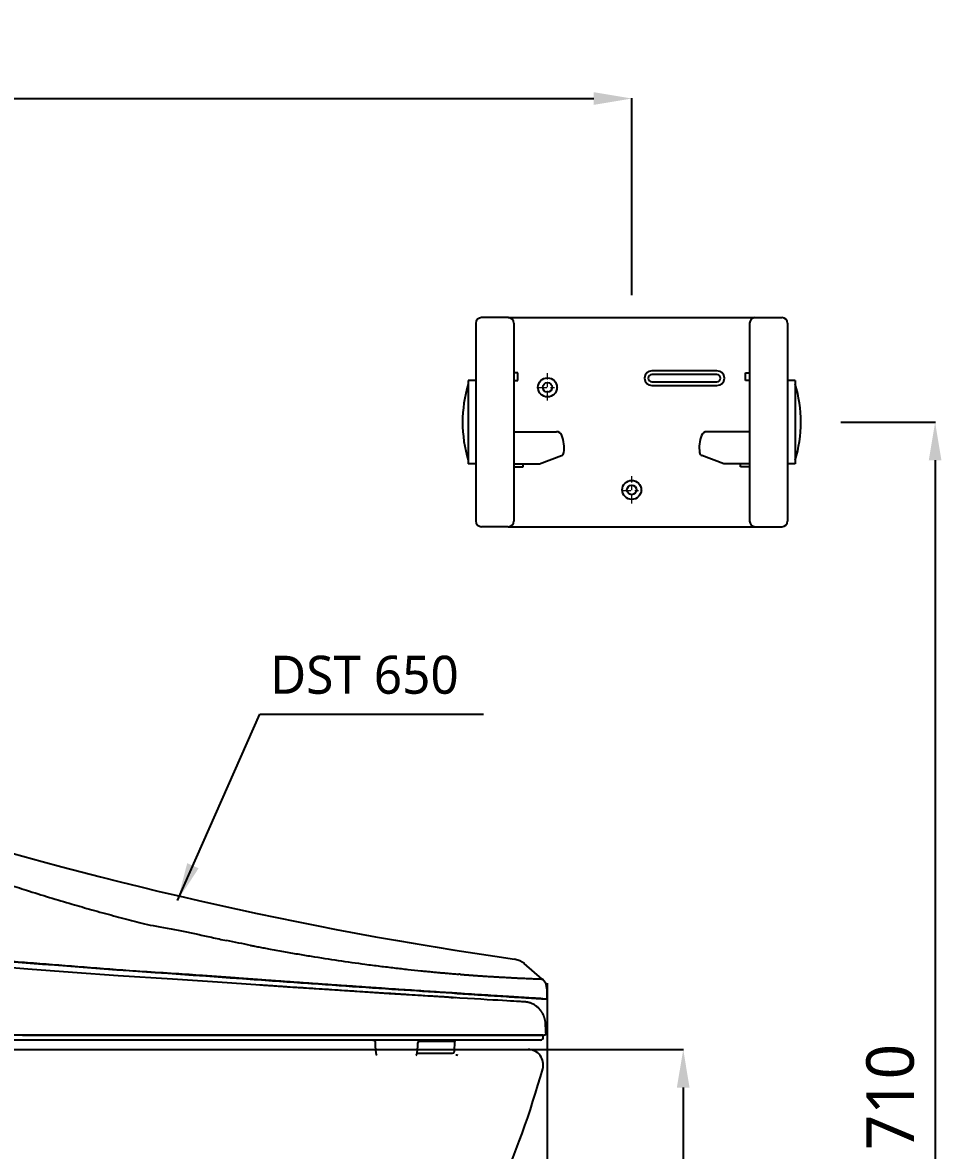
# Model space of a CAD drawing. Header units: millimetres. Extents: x 1416 to 7337, y -4252 to -1725.
# Drawn here: x 1981 to 2465, y -3578 to -2985 of the extents above; entities that cross this region are included whole.
import ezdxf

# ---------------------------------------------------------------- set-up
doc = ezdxf.new("R2010")
doc.units = ezdxf.units.MM
doc.header["$MEASUREMENT"] = 0
doc.linetypes.add('CENTER', pattern=[11, 5, -2, 2, -2])
doc.linetypes.add('HIDDEN', pattern=[0.375, 0.25, -0.125])
for name, color, linetype, lineweight in [('1', 1, 'CENTER', 5), ('2', 2, 'HIDDEN', 9), ('3', 3, 'Continuous', 15)]:
    doc.layers.add(name, color=color, linetype=linetype, lineweight=lineweight)
doc.layers.add('4', color=4, linetype='Continuous')
doc.styles.add('ROMANS', font='NanumGothic.ttf', dxfattribs={"height": 10.144927})
doc.styles.get("Standard").update_dxf_attribs({"font": 'NanumGothic.ttf'})
doc.dimstyles.get("Standard").update_dxf_attribs({"dimtxt": 0.18, "dimasz": 0.18, "dimexe": 0.18, "dimexo": 0.0625, "dimgap": 0.09, "dimtad": 0, "dimtih": 1, "dimtoh": 1, "dimdec": 4, "dimzin": 0, "dimdsep": 46, "dimtxsty": 'Standard', "dimcen": 0.09, "dimadec": 0, "dimazin": 0, "dimtfac": 1, "dimtdec": 4, "dimtofl": 0, "dimtmove": 0, "dimatfit": 3, "dimfxl": 0, "dimtolj": 1, "dimtzin": 0, "dimarcsym": 0})

# ---------------------------------------------------------------- blocks, each defined once
blk = doc.blocks.new('*D56')
at = {"color": 0, "lineweight": -2}
for p, q in [((1581.59, -3057.03), (1581.59, -3024.61)), ((1601.59, -3024.79), (2281.59, -3024.79)), ((2301.59, -3128.3), (2301.59, -3024.61))]:
    blk.add_line(p, q, dxfattribs=at)
at = {"color": 0}
for points in [[(1601.59, -3021.46), (1601.59, -3028.13), (1581.59, -3024.79)], [(2281.59, -3021.46), (2281.59, -3028.13), (2301.59, -3024.79)]]:
    blk.add_solid(points, dxfattribs=at)
at = {"layer": 'Defpoints', "color": 0}
for p in [(2301.59, -3024.79), (1581.59, -3057.09), (2301.59, -3128.36)]:
    blk.add_point(p, dxfattribs=at)
at = {"color": 2, "insert": (1941.59, -3001.24), "char_height": 25, "attachment_point": 5}
blk.add_mtext('\\A1;720', dxfattribs=at)
blk = doc.blocks.new('*D57')
at = {"color": 0, "lineweight": -2}
for p, q in [((2411.59, -3195.04), (2461.4, -3195.04)), ((2461.22, -3215.04), (2461.22, -3885.04)), ((2404.29, -3905.04), (2461.4, -3905.04))]:
    blk.add_line(p, q, dxfattribs=at)
at = {"color": 0}
for points in [[(2457.89, -3215.04), (2464.55, -3215.04), (2461.22, -3195.04)], [(2457.89, -3885.04), (2464.55, -3885.04), (2461.22, -3905.04)]]:
    blk.add_solid(points, dxfattribs=at)
at = {"layer": 'Defpoints', "color": 0}
for p in [(2411.53, -3195.04), (2404.23, -3905.04), (2461.22, -3905.04)]:
    blk.add_point(p, dxfattribs=at)
at = {"color": 2, "insert": (2437.7, -3550.04), "char_height": 25, "attachment_point": 5, "rotation": 90}
blk.add_mtext('\\A1;710', dxfattribs=at)
blk = doc.blocks.new('*D58')
at = {"color": 0, "lineweight": -2}
for p, q in [((2241.46, -3525.04), (2328.87, -3525.04)), ((2328.69, -3545.04), (2328.69, -3674.62)), ((2328.69, -3885.04), (2328.69, -3755.46)), ((2203.95, -3905.04), (2328.87, -3905.04))]:
    blk.add_line(p, q, dxfattribs=at)
at = {"color": 0}
for points in [[(2325.35, -3545.04), (2332.02, -3545.04), (2328.69, -3525.04)], [(2325.35, -3885.04), (2332.02, -3885.04), (2328.69, -3905.04)]]:
    blk.add_solid(points, dxfattribs=at)
at = {"layer": 'Defpoints', "color": 0}
for p in [(2241.4, -3525.04), (2203.89, -3905.04), (2328.69, -3905.04)]:
    blk.add_point(p, dxfattribs=at)
at = {"color": 2, "insert": (2319.67, -3715.04), "char_height": 25, "attachment_point": 5, "rotation": 90}
blk.add_mtext('\\A1;380', dxfattribs=at)
blk = doc.blocks.new('*D64')
at = {"color": 0, "linetype": 'ByBlock', "lineweight": -2}
for p, q in [((2257.02, -3490.21), (2257.02, -4149.52)), ((1581.59, -3533.11), (1581.59, -4149.52)), ((2237.02, -4149.34), (1601.59, -4149.34))]:
    blk.add_line(p, q, dxfattribs=at)
at = {"color": 0}
for points in [[(1601.59, -4146), (1601.59, -4152.67), (1581.59, -4149.34)], [(2237.02, -4146), (2237.02, -4152.67), (2257.02, -4149.34)]]:
    blk.add_solid(points, dxfattribs=at)
at = {"layer": 'Defpoints', "color": 0}
for p in [(2257.02, -3490.14), (1581.59, -3533.04), (1581.59, -4149.34)]:
    blk.add_point(p, dxfattribs=at)
at = {"color": 2, "insert": (1919.31, -4125.73), "char_height": 25, "attachment_point": 5}
blk.add_mtext('\\A1;675', dxfattribs=at)

msp = doc.modelspace()

# ---------------------------------------------------------------- linework, layer by layer
for p, q in [((1983.89144, -3482.71847), (1956.90786, -3480.53743)), ((2254.55761, -3487.95964), (2245.06399, -3479.83154)), ((2208.94712, -3497.87962), (2208.46373, -3497.84921)), ((2109.00528, -3517.54317), (1927.78635, -3517.54317)), ((2214.40473, -3517.54317), (2109.00528, -3517.54317)), ((2255.05705, -3517.54317), (2214.40473, -3517.54317)), ((2255.05705, -3518.54317), (2255.05705, -3517.54317)), ((2166.66475, -3521.54317), (2166.66475, -3523.54317)), ((2166.66475, -3523.54317), (2166.90526, -3526.71749)), ((2188.77934, -3526.71749), (2189.05705, -3523.54317)), ((2189.05705, -3523.54317), (2189.05705, -3521.54317)), ((2208.58418, -3520.8013), (2189.25336, -3520.8013)), ((2208.30672, -3526.09551), (2208.58418, -3520.8013)), ((1898.80204, -3525.04317), (2247.04579, -3525.04317)), ((2246.04597, -3525.04317), (2246.05211, -3525.04317))]:
    msp.add_line(p, q)
at = {"color": 1}
msp.add_line((2246.04597, -3525.04317), (2246.05211, -3525.04317), dxfattribs=at)
for points in [[(2245.08938, -3479.8535), (2242.69333, -3478.32252), (2239.96335, -3477.52782)], [(2106.29308, -3491.22417), (2083.59098, -3489.66928), (2059.9381, -3488.00872), (2031.41949, -3486.28927), (2007.36352, -3484.51195), (1983.89144, -3482.71847)], [(2208.5019, -3497.8584), (2197.57718, -3497.17375), (2186.02413, -3496.44288), (2173.88722, -3495.66779), (2161.21307, -3494.85062), (2148.0501, -3493.99358), (2134.44811, -3493.0989), (2120.45848, -3492.1689), (2106.81865, -3491.25202)], [(2244.49161, -3499.92268), (2244.49211, -3499.92264), (2244.31264, -3499.91472), (2243.82347, -3499.89045), (2243.03308, -3499.84854), (2242.09914, -3499.7972), (2240.96212, -3499.73333), (2239.54683, -3499.65255), (2237.86026, -3499.55516), (2235.90451, -3499.44116), (2233.68385, -3499.31076), (2231.20338, -3499.16423), (2228.46881, -3499.00188), (2225.4864, -3498.82407), (2222.2628, -3498.63118), (2218.80522, -3498.42364), (2215.12136, -3498.20191), (2211.21934, -3497.96647), (2207.77443, -3497.75816)]]:
    msp.add_lwpolyline(points)
for centre, radius, start, end in [((2531.12338, -1443.73191), 2054.53156, 252.41041618, 261.85376791), ((2250.40032, -3493.0474), 6.5701, 359.14545528, 50.92369761), ((-1742.14291, -3575.04317), 3999.99996, 1.1120348, 1.17319246), ((2244.25627, -3504.41575), 4.49922, 87.00132456, 92.53693212), ((2256.10387, -3497.43278), 1, 266.45627104, 1.73020691), ((2190.55705, -3521.54317), 1.5, 90, 180), ((2209.38308, -3520.84317), 0.8, 90, 176.99999991), ((2253.55705, -3518.54317), 1.5, 270, 0), ((2168.99365, -3526.59353), 2.09207, 183.39678702, 224.18358539), ((2186.78695, -3526.54317), 2, 310.37911708, 355), ((2207.30809, -3526.04317), 1, 270, 356.99995313), ((2247.04579, -3533.04317), 8, 344.37231621, 90), ((1773.23379, -3400.50567), 500, 328.04871379, 344.37231621)]:
    msp.add_arc(centre, radius, start, end)
for points, knots in [([(1912.75915, -3415.96333), (1913.53644, -3416.2737), (1915.07497, -3416.88804), (1917.36143, -3417.79336), (1919.60171, -3418.67503), (1921.79606, -3419.53292), (1923.94446, -3420.3675), (1926.04698, -3421.17908), (1928.10365, -3421.96801), (1930.11452, -3422.7346), (1934.81011, -3424.51374), (1942.17062, -3427.25048), (1952.26202, -3430.88273), (1962.62663, -3434.48935), (1972.95397, -3437.95524), (1983.91278, -3441.5023), (1995.20198, -3445.01978), (2006.65168, -3448.4391), (2017.88044, -3451.65703), (2028.75875, -3454.64376), (2039.7727, -3457.53003), (2050.7679, -3460.27757), (2063.85225, -3462.2835), (2069.83545, -3463.65824), (2073.24637, -3464.42967), (2076.8287, -3465.22652), (2080.58228, -3466.04654), (2084.50733, -3466.88932), (2087.17934, -3467.44882), (2088.54437, -3467.73464)], [0, 0, 0, 0, 0.0138733989, 0.0274603884, 0.0407621424, 0.0537798034, 0.0665144821, 0.0789672577, 0.0911391773, 0.1030312565, 0.1146444791, 0.1743900568, 0.2332494107, 0.2926039368, 0.3566416203, 0.4143727215, 0.4843970585, 0.5538582504, 0.6141012825, 0.6800953956, 0.7433560832, 0.8059628684, 0.8717218073, 0.8905760982, 0.9104379171, 0.9313088898, 0.9531910886, 0.9760870842, 1, 1, 1, 1]), ([(2101.07592, -3470.25965), (2101.45228, -3470.3324), (2102.205, -3470.4779), (2102.95706, -3470.62392), (2103.3331, -3470.69693)], [0, 0, 0, 0, 0.49999377, 1, 1, 1, 1]), ([(2103.3331, -3470.69693), (2103.78761, -3470.78504), (2104.70678, -3470.96324), (2106.0983, -3471.23035), (2107.51825, -3471.50089), (2108.96626, -3471.77449), (2112.59051, -3472.45357), (2118.23856, -3473.48351), (2125.73281, -3474.78886), (2135.38525, -3476.3951), (2147.29751, -3478.23992), (2159.31195, -3479.92056), (2169.08747, -3481.17647), (2176.61352, -3482.08262), (2183.7985, -3482.8924), (2189.35448, -3483.47761), (2193.41686, -3483.8854), (2196.09448, -3484.14671), (2198.69646, -3484.39355), (2201.22422, -3484.62661), (2203.67938, -3484.84665), (2206.06267, -3485.05413), (2208.37783, -3485.25037), (2209.88539, -3485.37362), (2210.63197, -3485.43465)], [0, 0, 0, 0, 0.011440235, 0.023135923, 0.035086861, 0.047292893, 0.059753913, 0.126886488, 0.19110515, 0.252500749, 0.377830487, 0.506278908, 0.579685787, 0.651396554, 0.721418228, 0.789760372, 0.817744586, 0.845233312, 0.872231582, 0.898743803, 0.924773786, 0.950324769, 0.975399448, 1, 1, 1, 1]), ([(1895.32653, -3472.11987), (1929.6189, -3475.06457), (1963.92848, -3477.89099), (2031.83185, -3483.25289), (2070.07154, -3485.78849), (2102.94005, -3488.16199)], [0, 0, 0, 0, 0.5, 0.5, 1, 1, 1, 1]), ([(2102.59088, -3488.13677), (2101.77266, -3488.07763), (2100.13688, -3487.95939), (2097.68086, -3487.78135), (2095.2244, -3487.6029), (2092.76726, -3487.42398), (2090.3095, -3487.24462), (2087.85112, -3487.06481), (2085.3921, -3486.88454), (2082.93246, -3486.70382), (2080.47218, -3486.52265), (2078.01128, -3486.34103), (2071.89019, -3485.88825), (2062.07834, -3485.15723), (2043.92923, -3484.13886), (2030.39189, -3483.10568), (2016.91107, -3482.06454), (2003.47939, -3481.01502), (1990.27809, -3479.97163), (1977.20132, -3478.92655), (1964.46564, -3477.89763), (1951.9267, -3476.87392), (1939.89776, -3475.88187), (1928.14769, -3474.90342), (1918.72869, -3474.11179), (1911.36178, -3473.48848), (1906.03661, -3473.03598), (1900.68898, -3472.57979), (1897.1165, -3472.27339), (1895.32653, -3472.11987)], [0, 0, 0, 0, 0.012464276, 0.024918429, 0.037362624, 0.049797025, 0.062221798, 0.074637109, 0.087043124, 0.09944001, 0.111827933, 0.124207062, 0.136577563, 0.204113737, 0.271685216, 0.338603319, 0.405781354, 0.471759628, 0.537292991, 0.600489508, 0.66414004, 0.724261626, 0.784263509, 0.840206082, 0.896076323, 0.921896639, 0.947823012, 0.973856965, 1, 1, 1, 1]), ([(2211.85909, -3495.6289), (2211.49083, -3495.60499), (2210.75519, -3495.55723), (2209.64529, -3495.48507), (2208.53238, -3495.41264), (2207.41588, -3495.33989), (2206.29597, -3495.26683), (2203.44635, -3495.08072), (2198.79937, -3494.77608), (2192.31111, -3494.3479), (2185.74929, -3493.912), (2178.95918, -3493.45794), (2171.84988, -3492.97923), (2164.35029, -3492.47053), (2156.62694, -3491.94271), (2148.72067, -3491.39821), (2140.71057, -3490.84228), (2132.7617, -3490.2863), (2124.83943, -3489.72796), (2118.65029, -3489.28852), (2114.10377, -3488.96405), (2111.24737, -3488.75965), (2108.37629, -3488.55364), (2105.49139, -3488.34613), (2103.55819, -3488.20659), (2102.59088, -3488.13677)], [0, 0, 0, 0, 0.012029655, 0.024030491, 0.036002901, 0.047947286, 0.059864045, 0.071753584, 0.138423598, 0.204913673, 0.268843989, 0.332800049, 0.40146805, 0.47009086, 0.540563618, 0.611119466, 0.680658439, 0.750213596, 0.815876832, 0.881848729, 0.905421226, 0.929019539, 0.952646736, 0.976305874, 1, 1, 1, 1]), ([(2102.94005, -3488.16199), (2113.20238, -3488.90305), (2123.28045, -3489.62015), (2142.92073, -3490.99862), (2152.4832, -3491.66002), (2170.95461, -3492.92095), (2179.86346, -3493.52049), (2196.89838, -3494.65288), (2205.02461, -3495.18575), (2212.69986, -3495.68344)], [0, 0, 0, 0, 0.25, 0.25, 0.5, 0.5, 0.75, 0.75, 1, 1, 1, 1]), ([(2211.44311, -3485.49987), (2211.73718, -3485.52376), (2212.3218, -3485.57124), (2213.18451, -3485.64021), (2214.03043, -3485.70704), (2214.8592, -3485.77168), (2215.67131, -3485.83422), (2216.46701, -3485.89472), (2217.2466, -3485.95324), (2218.01037, -3486.00985), (2218.75859, -3486.0646), (2219.49155, -3486.11754), (2220.41436, -3486.18333), (2221.52938, -3486.2614), (2222.83613, -3486.35077), (2224.14101, -3486.43793), (2225.44283, -3486.52279), (2226.74317, -3486.60564), (2227.59617, -3486.65835), (2228.02607, -3486.68491)], [0, 0, 0, 0, 0.0486696191, 0.0967577144, 0.1442705167, 0.1912140188, 0.2375939841, 0.2834159543, 0.3286852571, 0.3734070139, 0.4175861472, 0.4612273879, 0.5043353759, 0.5838152451, 0.6645006958, 0.7464237038, 0.8296203652, 0.9141309601, 1, 1, 1, 1]), ([(2228.02606, -3486.68491), (2228.79567, -3486.73134), (2230.33328, -3486.82411), (2232.58694, -3486.95238), (2234.96223, -3487.08376), (2236.95674, -3487.18963), (2238.55257, -3487.27163), (2239.66002, -3487.32738), (2240.70212, -3487.37881), (2241.68139, -3487.42623), (2242.60045, -3487.46995), (2243.46188, -3487.51025), (2244.66025, -3487.56547), (2246.08421, -3487.62932), (2247.68515, -3487.69906), (2249.16535, -3487.76261), (2250.64898, -3487.82415), (2251.80392, -3487.86956), (2252.62311, -3487.89989), (2253.11679, -3487.91772), (2253.52498, -3487.93272), (2253.90482, -3487.94789), (2254.24667, -3487.96156), (2254.45984, -3487.9694), (2254.57165, -3487.9729), (2254.55403, -3487.97229), (2254.54694, -3487.97205)], [0, 0, 0, 0, 0.045614744, 0.091134189, 0.140788365, 0.200489497, 0.228934632, 0.256634845, 0.283594244, 0.309815765, 0.335300328, 0.360047024, 0.384049838, 0.442328046, 0.495585315, 0.55170572, 0.614430164, 0.691877345, 0.734636337, 0.771223884, 0.801569901, 0.839323794, 0.886538276, 0.936166427, 0.974305466, 1, 1, 1, 1]), ([(2206.65318, -3497.66739), (2206.28574, -3497.64446), (2205.54389, -3497.59815), (2204.41114, -3497.52741), (2203.25021, -3497.45486), (2202.06017, -3497.38045), (2200.84099, -3497.30416), (2199.59235, -3497.22597), (2198.31402, -3497.14585), (2197.00574, -3497.06379), (2195.66722, -3496.97975), (2192.59121, -3496.78642), (2187.80536, -3496.48476), (2180.06146, -3495.99458), (2170.92719, -3495.41336), (2161.72871, -3494.8235), (2153.74819, -3494.3085), (2147.16813, -3493.88186), (2140.5008, -3493.44731), (2133.8153, -3493.00951), (2127.04508, -3492.56434), (2121.4568, -3492.19511), (2117.13703, -3491.9086), (2114.24987, -3491.71672), (2111.43274, -3491.52912), (2108.68815, -3491.34606), (2106.87737, -3491.22505), (2105.98603, -3491.16549)], [0, 0, 0, 0, 0.013182987, 0.026616306, 0.040298219, 0.054227118, 0.068401533, 0.082820144, 0.097481787, 0.112385473, 0.127530389, 0.142915915, 0.216093554, 0.28579934, 0.391734805, 0.500091453, 0.561653009, 0.625089847, 0.689152381, 0.750071903, 0.811181793, 0.875037463, 0.90150939, 0.927241006, 0.952233903, 0.976487656, 1, 1, 1, 1]), ([(2254.83906, -3498.35631), (2254.83947, -3498.35634), (2254.94669, -3498.36353), (2254.57047, -3498.3394), (2253.65116, -3498.28268), (2252.00102, -3498.18006), (2249.72917, -3498.03862), (2246.82423, -3497.85722), (2243.06843, -3497.62188), (2238.31803, -3497.32292), (2232.49101, -3496.95406), (2226.07608, -3496.54523), (2219.24626, -3496.10723), (2214.29401, -3495.78656), (2211.85911, -3495.6289)], [0, 0, 0, 0, 0.000324847, 0.085217921, 0.17015169, 0.255095174, 0.340059247, 0.42522935, 0.510166758, 0.612319952, 0.714244176, 0.813635496, 0.908368986, 1, 1, 1, 1]), ([(2212.69986, -3495.68344), (2215.37418, -3495.85641), (2220.72243, -3496.20234), (2227.88454, -3496.66079), (2234.35619, -3497.07239), (2240.0383, -3497.43139), (2244.90983, -3497.73745), (2248.93958, -3497.98942), (2252.09284, -3498.18584), (2254.38842, -3498.32834), (2255.66564, -3498.40776), (2256.19742, -3498.44007), (2256.04131, -3498.43082), (2256.04093, -3498.4308)], [0, 0, 0, 0, 0.100068611, 0.200122415, 0.300157007, 0.400158634, 0.500121248, 0.600063651, 0.700004836, 0.799938405, 0.899858052, 0.99975731, 1, 1, 1, 1]), ([(2256.23114, -3511.37579), (2256.22507, -3511.26202), (2256.21303, -3511.03657), (2256.18315, -3510.70231), (2256.14541, -3510.37519), (2256.09951, -3510.05541), (2256.0462, -3509.74314), (2255.98594, -3509.4385), (2255.91928, -3509.14161), (2255.84672, -3508.85255), (2255.76874, -3508.5714), (2255.68584, -3508.29818), (2255.5985, -3508.03294), (2255.50716, -3507.77566), (2255.41229, -3507.52636), (2255.31432, -3507.28499), (2255.21367, -3507.05153), (2255.11075, -3506.82591), (2255.00597, -3506.60808), (2254.8997, -3506.39795), (2254.79231, -3506.19545), (2254.68416, -3506.00048), (2254.57558, -3505.81293), (2254.46692, -3505.6327), (2254.35849, -3505.45968), (2254.25058, -3505.29374), (2254.14348, -3505.13477), (2254.03748, -3504.98263), (2253.93282, -3504.83719), (2253.82978, -3504.69833), (2253.72858, -3504.5659), (2253.62945, -3504.43979), (2253.5326, -3504.31986), (2253.43824, -3504.20596), (2253.34657, -3504.09799), (2253.25775, -3503.9958), (2253.17197, -3503.89927), (2253.08939, -3503.80827), (2253.01015, -3503.7227), (2252.9344, -3503.64243), (2252.86226, -3503.56735), (2252.79387, -3503.49735), (2252.72933, -3503.43233), (2252.66876, -3503.3722), (2252.61224, -3503.31686), (2252.55987, -3503.26622), (2252.51173, -3503.22021), (2252.3009, -3503.02085), (2251.91544, -3502.68007), (2251.33271, -3502.22576), (2250.7274, -3501.81089), (2250.10234, -3501.43626), (2249.46029, -3501.10245), (2248.80402, -3500.80986), (2248.13625, -3500.5587), (2247.45965, -3500.349), (2246.77685, -3500.18069), (2246.09039, -3500.05322), (2245.40279, -3499.96712), (2244.71637, -3499.91822), (2244.25955, -3499.91877), (2244.03199, -3499.91904)], [0, 0, 0, 0, 0.018456286, 0.036574858, 0.054355715, 0.071798856, 0.08890428, 0.105671985, 0.122101971, 0.138194236, 0.153948779, 0.1693656, 0.184444696, 0.199186067, 0.213589713, 0.227655631, 0.241383822, 0.254774284, 0.267827016, 0.280542018, 0.292919288, 0.304958825, 0.31666063, 0.328024701, 0.339051037, 0.349739637, 0.360090501, 0.370103629, 0.379779019, 0.389116671, 0.398116583, 0.406778757, 0.41510319, 0.423089883, 0.430738835, 0.438050045, 0.445023513, 0.451659238, 0.45795722, 0.463917459, 0.469539953, 0.474824704, 0.47977171, 0.48438097, 0.488652486, 0.492586256, 0.49618228, 0.499440558, 0.539593434, 0.579471598, 0.619075049, 0.658403785, 0.697457806, 0.736237108, 0.774741691, 0.812971553, 0.850926693, 0.888607109, 0.9260128, 0.963143764, 1, 1, 1, 1]), ([(1981.07501, -3517.54314), (1981.86859, -3517.54314), (1983.45566, -3517.54314), (1985.83475, -3517.54314), (1988.21248, -3517.54314), (1990.58873, -3517.54315), (1992.96348, -3517.54315), (1995.3367, -3517.54315), (1997.70835, -3517.54315), (2000.0784, -3517.54315), (2002.44681, -3517.54315), (2004.81355, -3517.54316), (2007.17858, -3517.54316), (2009.54187, -3517.54316), (2011.90338, -3517.54316), (2014.26308, -3517.54316), (2016.62093, -3517.54316), (2018.97691, -3517.54316), (2021.33096, -3517.54316), (2023.68307, -3517.54316), (2026.03319, -3517.54317), (2028.38129, -3517.54317), (2030.72734, -3517.54317), (2033.0713, -3517.54317), (2035.41314, -3517.54317), (2037.75283, -3517.54317), (2040.09033, -3517.54317), (2042.4256, -3517.54317), (2044.75861, -3517.54317), (2047.08934, -3517.54317), (2049.41773, -3517.54317), (2051.74377, -3517.54317), (2054.06742, -3517.54317), (2061.03361, -3517.54317), (2063.35236, -3517.54317), (2065.66863, -3517.54317), (2067.98237, -3517.54317), (2070.29354, -3517.54317), (2072.60212, -3517.54317), (2074.90808, -3517.54317), (2077.21137, -3517.54317), (2079.51197, -3517.54317), (2081.80984, -3517.54317), (2084.10495, -3517.54317), (2086.39727, -3517.54317), (2088.68676, -3517.54317), (2090.9734, -3517.54317), (2093.25714, -3517.54317), (2095.53795, -3517.54317), (2097.81581, -3517.54317), (2100.09068, -3517.54317), (2102.36254, -3517.54317), (2104.63128, -3517.54317), (2106.89715, -3517.54317), (2108.40523, -3517.54317), (2109.15922, -3517.54317)], [0, 0, 0, 0, 0.018931447, 0.037860448, 0.056787002, 0.075711111, 0.094632774, 0.113551991, 0.132468763, 0.151383089, 0.170294971, 0.189204407, 0.208111399, 0.227015947, 0.24591805, 0.26481771, 0.283714925, 0.302609696, 0.321502025, 0.340391909, 0.359279351, 0.378164349, 0.397046905, 0.415927018, 0.434804689, 0.453679917, 0.472552704, 0.491423048, 0.510290951, 0.529156413, 0.548019433, 0.566880012, 0.58573815, 0.604593847, 0.623447104, 0.64229792, 0.661146296, 0.679992232, 0.698835728, 0.717676785, 0.736515402, 0.75535158, 0.774185318, 0.793016618, 0.811845479, 0.830671902, 0.849495886, 0.868317432, 0.88713654, 0.90595321, 0.924767442, 0.943579238, 0.962388595, 0.981195516, 1, 1, 1, 1]), ([(2109.15922, -3517.54315), (2119.11819, -3517.54317), (2128.87865, -3517.54318), (2147.85987, -3517.5432), (2157.08055, -3517.54321), (2174.84728, -3517.54321), (2183.39326, -3517.5432), (2199.6855, -3517.54318), (2207.43171, -3517.54317), (2214.72139, -3517.54315)], [0, 0, 0, 0, 0.25, 0.25, 0.5, 0.5, 0.75, 0.75, 1, 1, 1, 1]), ([(2214.72139, -3517.54317), (2221.17697, -3517.54317), (2226.98911, -3517.54317), (2237.11292, -3517.54316), (2241.42437, -3517.54316), (2248.38793, -3517.54317), (2251.03988, -3517.54317), (2254.58668, -3517.54317), (2255.48145, -3517.54318), (2255.48115, -3517.54318)], [0, 0, 0, 0, 0.25, 0.25, 0.5, 0.5, 0.75, 0.75, 1, 1, 1, 1]), ([(2256.48009, -3516.49519), (2256.48061, -3516.51118), (2256.48539, -3516.65714), (2256.42895, -3516.93609), (2256.24557, -3517.21014), (2256.04828, -3517.37412), (2255.87936, -3517.46709), (2255.68733, -3517.53076), (2255.55081, -3517.53898), (2255.48115, -3517.54318)], [0, 0, 0, 0, 0.029769979, 0.271719091, 0.513668202, 0.627470544, 0.746459984, 0.870636576, 1, 1, 1, 1]), ([(2108.53704, -3520.04317), (2107.7485, -3520.04317), (2106.17154, -3520.04317), (2103.80231, -3520.04317), (2101.43052, -3520.04317), (2099.0559, -3520.04317), (2096.67851, -3520.04317), (2094.29835, -3520.04317), (2091.9154, -3520.04317), (2089.52968, -3520.04317), (2087.14118, -3520.04317), (2084.74991, -3520.04317), (2082.35585, -3520.04317), (2079.95902, -3520.04317), (2077.55941, -3520.04317), (2075.15702, -3520.04317), (2072.75185, -3520.04317), (2070.34391, -3520.04317), (2067.93318, -3520.04317), (2062.69532, -3520.04317), (2049.96652, -3520.04317), (2039.00565, -3520.04317), (2028.00235, -3520.04317), (2016.95926, -3520.04317), (2005.88129, -3520.04317), (1994.77325, -3520.04317), (1983.63743, -3520.04317), (1974.54754, -3520.04317), (1967.51898, -3520.04317), (1962.56134, -3520.04317), (1957.60113, -3520.04317), (1952.63836, -3520.04317), (1947.67301, -3520.04317), (1942.70511, -3520.04317), (1937.73462, -3520.04317), (1932.76164, -3520.04317), (1929.44488, -3520.04317), (1927.7863, -3520.04317)], [0, 0, 0, 0, 0.0138759299, 0.0277500418, 0.0416225604, 0.0554937106, 0.0693637172, 0.0832328051, 0.0971011994, 0.1109691249, 0.1248368067, 0.13870447, 0.1525723396, 0.1664406406, 0.1803095981, 0.194179437, 0.2080503822, 0.2219226587, 0.2357964912, 0.2496721045, 0.312263331, 0.3748346528, 0.4374067373, 0.500000251, 0.5625914782, 0.6251628002, 0.6877348845, 0.7503283976, 0.7780774862, 0.8058204257, 0.833559015, 0.8612950539, 0.8890303427, 0.9167666818, 0.9445058715, 0.9722497113, 1, 1, 1, 1]), ([(2213.32704, -3520.04317), (2212.94641, -3520.04317), (2212.18529, -3520.04317), (2211.03438, -3520.04317), (2209.87699, -3520.04317), (2208.71244, -3520.04317), (2207.5409, -3520.04317), (2206.36235, -3520.04317), (2205.17677, -3520.04317), (2203.98418, -3520.04317), (2202.78457, -3520.04317), (2201.57795, -3520.04317), (2200.3643, -3520.04317), (2199.14364, -3520.04317), (2197.91596, -3520.04317), (2196.68127, -3520.04317), (2195.43956, -3520.04317), (2194.19082, -3520.04317), (2192.93508, -3520.04317), (2191.67231, -3520.04317), (2188.8019, -3520.04317), (2184.26563, -3520.04317), (2177.96245, -3520.04317), (2171.52064, -3520.04317), (2164.94446, -3520.04317), (2158.24241, -3520.04317), (2151.42228, -3520.04317), (2144.4881, -3520.04317), (2138.85985, -3520.04317), (2134.6039, -3520.04317), (2131.76321, -3520.04317), (2128.90865, -3520.04317), (2126.04021, -3520.04317), (2123.1579, -3520.04317), (2120.26171, -3520.04317), (2117.3517, -3520.04317), (2114.42759, -3520.04317), (2111.49045, -3520.04317), (2109.5217, -3520.04317), (2108.53704, -3520.04317)], [0, 0, 0, 0, 0.01312347, 0.026242427, 0.039357398, 0.052468909, 0.065577489, 0.078683666, 0.091787969, 0.104890926, 0.117993066, 0.131094917, 0.14419701, 0.157299873, 0.170404035, 0.183510024, 0.19661837, 0.2097296, 0.222844242, 0.235962824, 0.249085872, 0.311841881, 0.374541038, 0.43724128, 0.50000054, 0.562756549, 0.625455706, 0.688155949, 0.750915208, 0.775844282, 0.800759114, 0.825663326, 0.850560539, 0.875454382, 0.900348483, 0.92524647, 0.950151971, 0.975068608, 1, 1, 1, 1]), ([(2165.36556, -3520.04317), (2165.53562, -3520.04318), (2165.70561, -3520.08223), (2166.01983, -3520.23251), (2166.16394, -3520.34369), (2166.40444, -3520.62137), (2166.50074, -3520.78776), (2166.63091, -3521.15056), (2166.66473, -3521.34683), (2166.66475, -3521.54317)], [0, 0, 0, 0, 0.25, 0.25, 0.5, 0.5, 0.75, 0.75, 1, 1, 1, 1]), ([(2253.55706, -3520.04317), (2253.55608, -3520.04317), (2253.55414, -3520.04317), (2253.53836, -3520.04317), (2253.51318, -3520.04317), (2253.47767, -3520.04317), (2253.43208, -3520.04317), (2253.37633, -3520.04317), (2253.31045, -3520.04317), (2253.23444, -3520.04317), (2253.14829, -3520.04317), (2253.052, -3520.04317), (2252.94557, -3520.04317), (2252.63616, -3520.04317), (2251.98231, -3520.04317), (2250.72362, -3520.04317), (2249.11973, -3520.04317), (2247.18714, -3520.04317), (2244.93226, -3520.04317), (2242.38184, -3520.04317), (2239.53894, -3520.04317), (2236.44092, -3520.04317), (2233.08522, -3520.04317), (2229.51949, -3520.04317), (2225.73389, -3520.04317), (2222.64401, -3520.04317), (2220.37119, -3520.04317), (2219.00962, -3520.04317), (2217.62487, -3520.04317), (2216.21638, -3520.04317), (2214.78618, -3520.04317), (2213.8135, -3520.04317), (2213.32704, -3520.04317)], [0, 0, 0, 0, 0.0109604617, 0.0219171607, 0.0328708738, 0.0438223788, 0.0547724536, 0.0657218768, 0.0766714267, 0.0876218819, 0.0985740208, 0.1095286211, 0.1204864604, 0.1314483154, 0.196829215, 0.2622148431, 0.3269375739, 0.3916651736, 0.4554252406, 0.5191901043, 0.5817102617, 0.6442351223, 0.7052714561, 0.7663125557, 0.8256586371, 0.8850095263, 0.9041796203, 0.9233421531, 0.9425012902, 0.9616611994, 0.980826048, 1, 1, 1, 1]), ([(2188.69007, -3527.04318), (2189.32948, -3527.04318), (2191.9052, -3527.04318), (2195.68789, -3527.04318), (2199.9251, -3527.04318), (2203.23156, -3527.04318), (2205.58694, -3527.04318), (2207.04145, -3527.04318), (2207.21977, -3527.04318), (2207.30802, -3527.04318)], [0, 0, 0, 0, 0.0524425845, 0.2112526018, 0.3711776853, 0.5311026533, 0.6899127533, 0.8465391242, 1, 1, 1, 1]), ([(2210.14485, -3528.18806), (2210.14251, -3528.18703), (2209.81453, -3528.04256), (2209.46529, -3528.04287), (2209.11854, -3528.04317)], [0, 0, 0, 0, 0.007116598, 1, 1, 1, 1])]:
    msp.add_open_spline(points, degree=3, knots=knots)
for points, degree in [([(2101.07592, -3470.25965), (2096.90625, -3469.44666), (2092.72848, -3468.60505), (2088.54437, -3467.73464)], 3), ([(2211.44311, -3485.49987), (2211.17325, -3485.47787), (2210.90287, -3485.45613), (2210.63197, -3485.43465)], 3), ([(2207.12116, -3497.69668), (2206.88277, -3497.71933), (2206.64439, -3497.74199)], 2), ([(2206.65318, -3497.66739), (2206.80959, -3497.67716), (2206.96558, -3497.68692), (2207.12116, -3497.69668)], 3), ([(2207.77211, -3497.79592), (2207.44649, -3497.77514), (2207.12087, -3497.75436)], 2), ([(2256.47999, -3516.4952), (2256.39482, -3514.78883), (2256.30966, -3513.08247), (2256.2245, -3511.37611)], 3)]:
    msp.add_open_spline(points, degree=degree)
at = {"layer": '1'}
for p, q in [((2257.26091, -3183.61301), (2257.26091, -3169.29886)), ((2251.87383, -3176.73494), (2262.88715, -3176.73494)), ((2301.59278, -3237.84535), (2301.59278, -3223.5312)), ((2296.2057, -3230.96728), (2307.21902, -3230.96728))]:
    msp.add_line(p, q, dxfattribs=at)
at = {"layer": '4'}
for p, q in [((2219.59278, -3143.04316), (2219.59278, -3247.04316)), ((2236.59278, -3140.04316), (2222.59278, -3140.04316)), ((2236.59278, -3140.04316), (2366.59278, -3140.04316)), ((2239.59278, -3143.04316), (2239.59278, -3247.04316)), ((2363.59278, -3143.04316), (2363.59278, -3247.04316)), ((2366.59278, -3140.04316), (2380.59278, -3140.04316)), ((2383.59278, -3143.04316), (2383.59278, -3247.04316)), ((2346.43101, -3167.99381), (2312.2097, -3167.99381)), ((2215.59278, -3173.04316), (2215.59278, -3217.04316)), ((2219.59278, -3173.04316), (2215.59278, -3173.04316)), ((2241.68651, -3169.02732), (2239.59278, -3169.02732)), ((2239.59278, -3173.04316), (2241.68651, -3173.04316)), ((2241.68651, -3173.04316), (2241.68651, -3169.02732)), ((2346.43101, -3169.99381), (2312.2097, -3169.99381)), ((2312.2097, -3173.7725), (2346.43101, -3173.7725)), ((2361.49904, -3169.02732), (2363.59278, -3169.02732)), ((2361.49904, -3173.04316), (2361.49904, -3169.02732)), ((2363.59278, -3173.04316), (2361.49904, -3173.04316)), ((2387.59278, -3173.04316), (2383.59278, -3173.04316)), ((2387.59278, -3173.04316), (2387.59278, -3217.04316)), ((2312.2097, -3175.7725), (2346.43101, -3175.7725)), ((2239.59278, -3200.04316), (2262.04771, -3200.04316)), ((2363.59278, -3200.04316), (2341.13785, -3200.04316)), ((2253.08012, -3217.04316), (2264.62194, -3212.61916)), ((2350.10544, -3217.04316), (2338.56362, -3212.61916)), ((2219.59278, -3217.04316), (2215.59278, -3217.04316)), ((2239.59278, -3217.04316), (2253.08012, -3217.04316)), ((2239.59278, -3218.58797), (2244.43984, -3218.58797)), ((2244.43984, -3218.58797), (2244.43984, -3217.04316)), ((2363.59278, -3217.04316), (2350.10544, -3217.04316)), ((2358.74571, -3218.58797), (2358.74571, -3217.04316)), ((2363.59278, -3218.58797), (2358.74571, -3218.58797)), ((2387.59278, -3217.04316), (2383.59278, -3217.04316)), ((2236.59278, -3250.04316), (2222.59278, -3250.04316)), ((2236.59278, -3250.04316), (2366.59278, -3250.04316)), ((2366.59278, -3250.04316), (2380.59278, -3250.04316))]:
    msp.add_line(p, q, dxfattribs=at)
for centre, radius in [((2257.26091, -3176.73494), 5), ((2257.26091, -3176.73494), 2.5), ((2301.59278, -3230.68828), 5), ((2301.59278, -3230.68828), 2.5)]:
    msp.add_circle(centre, radius, dxfattribs=at)
for centre, radius, start, end in [((2222.59278, -3143.04316), 3, 90, 180), ((2236.59278, -3143.04316), 3, 0, 90), ((2366.59278, -3143.04316), 3, 90, 180), ((2380.59278, -3143.04316), 3, 0, 90), ((2312.2097, -3171.88315), 3.88935, 90, 270), ((2346.43101, -3171.88315), 3.88935, 270, 90), ((2312.2097, -3171.88315), 1.88935, 90, 270), ((2346.43101, -3171.88315), 1.88935, 270, 90), ((2280.76933, -3195.04316), 68.17612, 162.94090658, 197.05909342), ((2322.41623, -3195.04316), 68.17612, 342.94090658, 17.05909342), ((2262.04771, -3203.04316), 3, 20.74302765, 90), ((2247.52537, -3208.54316), 18.52895, 352.32155375, 20.74302765), ((2355.66019, -3208.54316), 18.52895, 159.25697235, 187.67844625), ((2341.13785, -3203.04316), 3, 90, 159.25697235), ((2263.90612, -3210.75165), 2, 290.97192166, 352.32155375), ((2339.27944, -3210.75165), 2, 187.67844625, 249.02807834), ((2222.59278, -3247.04316), 3, 180, 270), ((2236.59278, -3247.04316), 3, 270, 0), ((2366.59278, -3247.04316), 3, 180, 270), ((2380.59278, -3247.04316), 3, 270, 0)]:
    msp.add_arc(centre, radius, start, end, dxfattribs=at)

# ---------------------------------------------------------------- texts
at = {"layer": '2', "insert": (2111.31209, -3328.05133), "char_height": 20, "attachment_point": 4, "style": 'ROMANS'}
msp.add_mtext('DST 650', dxfattribs=at)

# ---------------------------------------------------------------- dimensions: what is measured, and where the dimension line sits
at = {"color": 3}
for base, p1, p2, override, picture, middle in [((2301.59278, -3024.79319), (1581.59278, -3057.09471), (2301.59278, -3128.3589), {"dimtxt": 25, "dimasz": 20, "dimgap": 10, "dimtad": 1, "dimtih": 0, "dimdec": 0, "dimclrt": 2, "dimtdec": 0, "dimtmove": 2}, '*D56', (1941.59278, -3001.23811)), ((1581.59278, -4149.33704), (2257.01854, -3490.14461), (1581.59278, -3533.04317), {"dimtxt": 25, "dimasz": 20, "dimgap": 10, "dimtad": 1, "dimtih": 0, "dimdec": 0, "dimclrt": 2, "dimtdec": 0, "dimtmove": 2, "dimarcsym": 1}, '*D64', (1919.30566, -4125.72831))]:
    dim = msp.add_linear_dim(base=base, p1=p1, p2=p2, dimstyle='Standard', override=override, dxfattribs=at)
    dim.commit()
    dim.dimension.update_dxf_attribs({"geometry": picture, "text_midpoint": middle})
dim = msp.add_linear_dim(base=(2461.21982, -3905.04316), p1=(2411.5262, -3195.04316), p2=(2404.22598, -3905.04316), angle=90, dimstyle='Standard', override={"dimtxt": 25, "dimasz": 20, "dimgap": 10, "dimtad": 1, "dimtih": 0, "dimdec": 0, "dimclrt": 2, "dimtdec": 0, "dimtmove": 2}, dxfattribs=at)
dim.commit()
dim.dimension.update_dxf_attribs({"geometry": '*D57', "text_midpoint": (2437.7005, -3550.04316)})
dim = msp.add_linear_dim(base=(2328.68556, -3905.04316), p1=(2241.40099, -3525.04317), p2=(2203.88516, -3905.04316), angle=90, dimstyle='Standard', override={"dimtxt": 25, "dimasz": 20, "dimgap": 10, "dimtad": 1, "dimtih": 0, "dimdec": 0, "dimclrt": 2, "dimtdec": 0, "dimtmove": 2}, dxfattribs=at)
dim.commit()
dim.dimension.update_dxf_attribs({"geometry": '*D58', "text_midpoint": (2319.67437, -3715.04317), "dimtype": 160})

# ---------------------------------------------------------------- leaders
at = {"layer": '3'}
msp.add_leader([(2062.63637, -3446.66614), (2105.88886, -3348.64423), (2223.65195, -3348.64423)], dimstyle='Standard', override={"dimtxt": 25, "dimasz": 20, "dimgap": 10, "dimtad": 0, "dimdec": 0, "dimclrt": 2, "dimtdec": 0, "dimtmove": 2, "dimarcsym": 1}, dxfattribs=at)

doc.saveas('drawing.dxf')
